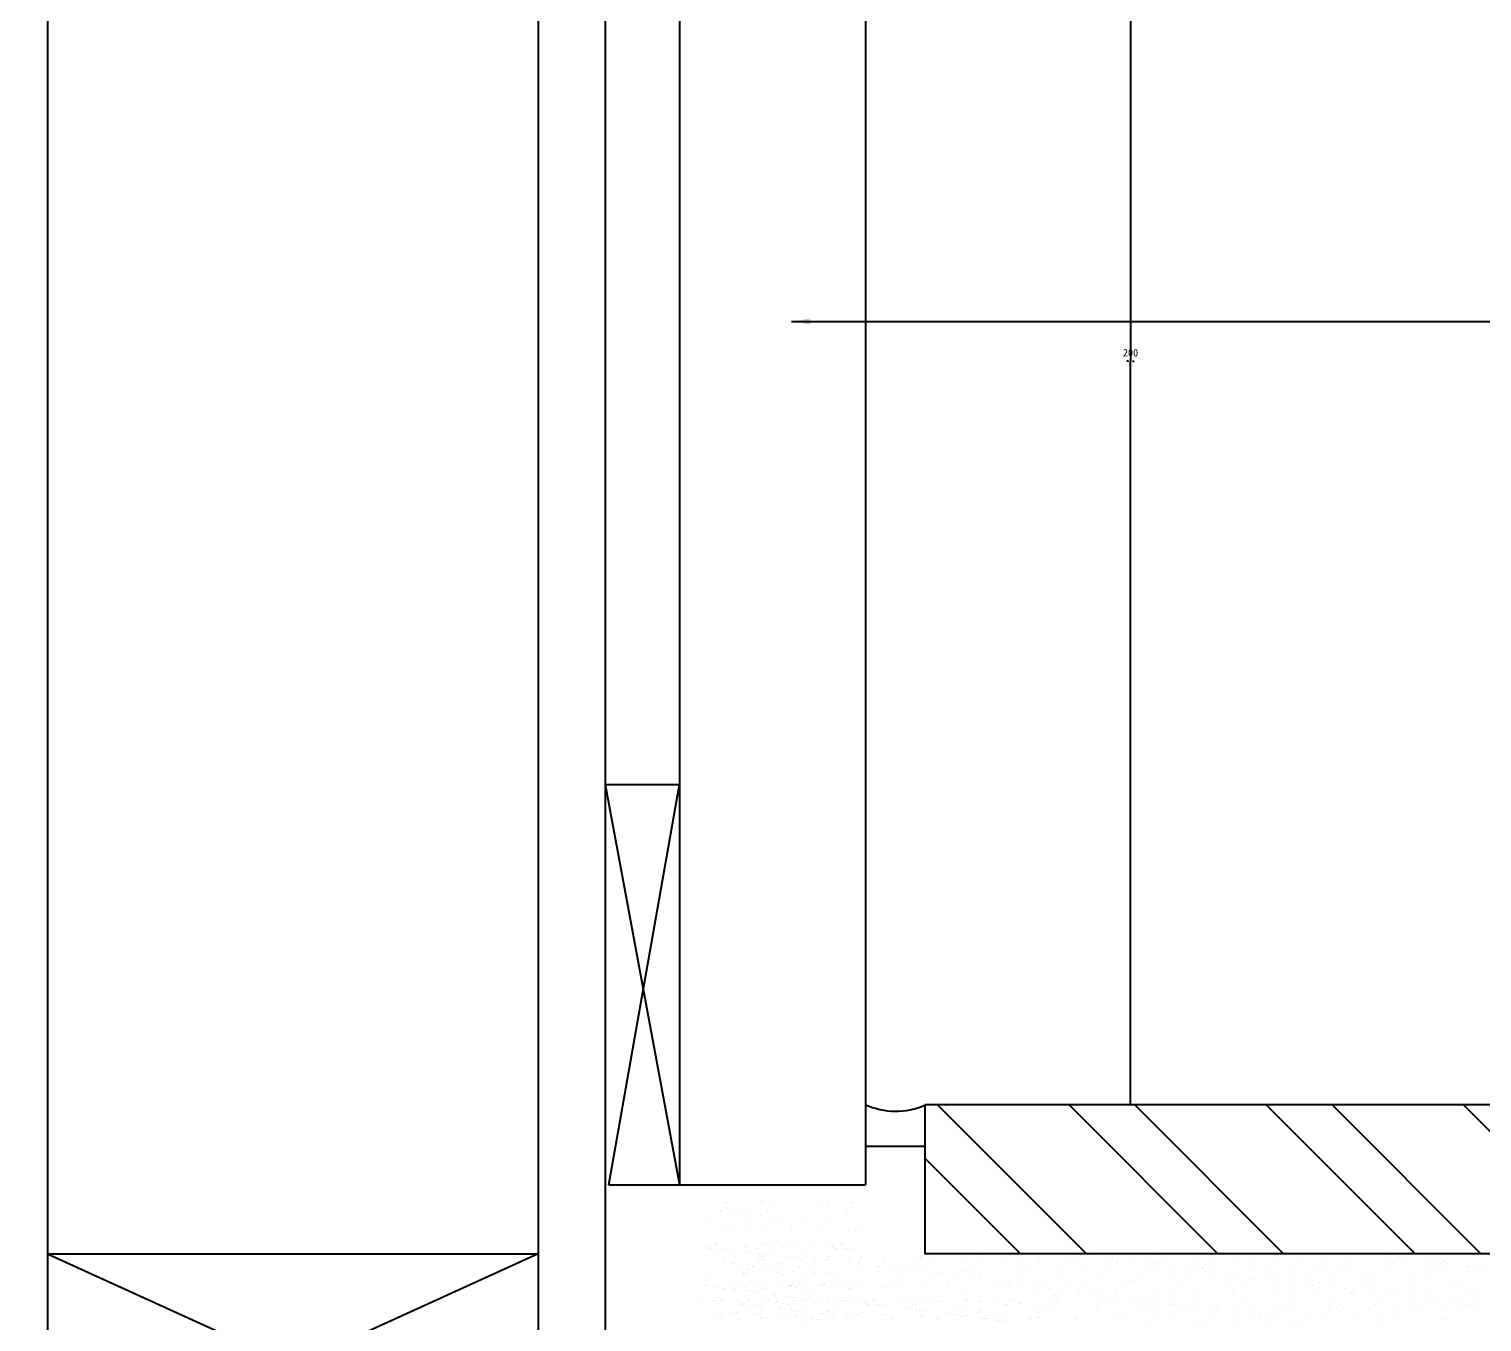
# Model space of a CAD drawing. Header units: metres. Extents: x -110103 to -108500, y -72902 to -71033.
# Drawn here: x -109729.6 to -109534.2, y -72644.2 to -72470.4 of the extents above; entities that cross this region are included whole.
import ezdxf

# ---------------------------------------------------------------- set-up
doc = ezdxf.new("R2010")
doc.units = ezdxf.units.M
for name, color, linetype in [('10', 8, 'Continuous'), ('10地线纹理填充', 8, 'Continuous'), ('15', 2, 'Continuous'), ('16', 3, 'Continuous'), ('17', 1, 'Continuous'), ('7', 7, 'Continuous')]:
    doc.layers.add(name, color=color, linetype=linetype)
doc.dimstyles.get("Standard").update_dxf_attribs({"dimtxt": 2.5, "dimasz": 2.5, "dimexe": 1.25, "dimexo": 0.625, "dimtad": 1, "dimcen": 2.5, "dimazin": 3, "dimtfac": 1, "dimtmove": 0, "dimatfit": 3})

# ---------------------------------------------------------------- blocks, each defined once
blk = doc.blocks.new('_CLOSEDFILLED')
at = {"color": 0, "linetype": 'BYBLOCK'}
blk.add_solid([(-1, 0.16), (0, 0), (-1, -0.16)], dxfattribs=at)
blk = doc.blocks.new('*D3')
for p, q in [((-109581.44, -72415.03), (-109581.44, -72515.03)), ((-109581.69, -72515.03), (-109581.94, -72515.03)), ((-109581.44, -72615.03), (-109581.44, -72515.03)), ((-109581.44, -72515.03), (-109581.44, -72515.03)), ((-109581.19, -72515.03), (-109580.94, -72515.03))]:
    blk.add_line(p, q)
at = {"layer": 'Defpoints'}
for p in [(-109581.44, -72415.03), (-109581.44, -72515.03), (-109581.44, -72615.03)]:
    blk.add_point(p, dxfattribs=at)
at = {"layer": '7', "xscale": 0.25, "yscale": 0.25}
blk.add_blockref('_CLOSEDFILLED', (-109581.44, -72515.03), dxfattribs=at)
at = {"layer": '7', "xscale": 0.25, "yscale": 0.25, "rotation": 180}
blk.add_blockref('_CLOSEDFILLED', (-109581.44, -72515.03), dxfattribs=at)
at = {"layer": '7', "insert": (-109581.44, -72513.905), "char_height": 1, "attachment_point": 5}
blk.add_mtext('200', dxfattribs=at)

msp = doc.modelspace()

# ---------------------------------------------------------------- hatches: boundary and pattern name
at = {"layer": '10'}
h = msp.add_hatch(dxfattribs=at)
h.set_pattern_fill('AN31C', scale=100)
h.set_pattern_definition([(45, (0, 0), (-224.5064, 224.5064), [])])
h.paths.add_polyline_path([(-109727.08, -71824.47), (-109727.08, -71691.29), (-109727.08, -71658.91), (-109881.35, -71658.91), (-109881.35, -71845.92), (-109851.35, -71863.24), (-109911.35, -71863.24), (-109881.35, -71880.56), (-109881.35, -72092.36), (-109727.08, -72092.36)])
h.paths.add_polyline_path([(-109727.08, -72192.66), (-109881.35, -72192.66), (-109881.35, -72404.46), (-109911.35, -72421.78), (-109851.35, -72421.78), (-109881.35, -72439.1), (-109881.35, -72712.73), (-109697.56, -72712.73), (-109680.24, -72742.73), (-109680.24, -72682.73), (-109662.92, -72712.73), (-109429.91, -72712.73), (-109429.91, -72665.03), (-109727.08, -72665.03), (-109727.08, -72605.11), (-109727.08, -72471.93), (-109727.08, -72437.66)])
h = msp.add_hatch(dxfattribs=at)
h.set_pattern_fill('ANSI33', scale=100)
h.paths.add_polyline_path([(-109642.08, -72623.28), (-109627.22, -72623.28), (-109627.22, -72625.75), (-109617.08, -72625.75), (-109617.08, -72415.03), (-109626.47, -72415.03), (-109626.47, -72423.21), (-109634.64, -72415.03), (-109642.08, -72415.03)])
at = {"layer": '10地线纹理填充'}
h = msp.add_hatch(dxfattribs=at)
h.set_pattern_fill('AR-SAND', scale=2)
h.paths.add_polyline_path([(-109617.21, -72625.03), (-109617.08, -72625.03), (-109617.08, -72620.59), (-109609.08, -72620.59), (-109609.08, -72639.54), (-109617.65, -72639.65)])

# ---------------------------------------------------------------- linework, layer by layer
for p, q in [((-109587.38, -72635.03), (-109607.38, -72615.03)), ((-109569.7, -72635.03), (-109589.7, -72615.03)), ((-109560.86, -72635.03), (-109580.86, -72615.03)), ((-109543.18, -72635.03), (-109563.18, -72615.03)), ((-109534.34, -72635.03), (-109554.34, -72615.03)), ((-109516.67, -72635.03), (-109536.67, -72615.03)), ((-109609.08, -72620.6), (-109617.08, -72620.6)), ((-109596.22, -72635.03), (-109609.08, -72622.17)), ((-109636.56, -72629.23), (-109636.56, -72629.23)), ((-109636.54, -72629.32), (-109636.54, -72629.32)), ((-109635.94, -72628.08), (-109635.94, -72628.08)), ((-109635.7, -72628.78), (-109635.7, -72628.78)), ((-109631.26, -72628.23), (-109631.26, -72628.23)), ((-109630.89, -72627.89), (-109630.89, -72627.89)), ((-109630.71, -72628.15), (-109630.71, -72628.15)), ((-109630.31, -72629.33), (-109630.31, -72629.33)), ((-109629.47, -72628.79), (-109629.47, -72628.79)), ((-109623.42, -72628.73), (-109623.42, -72628.73)), ((-109622.38, -72628.87), (-109622.38, -72628.87)), ((-109622.11, -72628.07), (-109622.11, -72628.07)), ((-109619.67, -72629.23), (-109619.67, -72629.23)), ((-109619.65, -72629.32), (-109619.65, -72629.32)), ((-109619.04, -72628.08), (-109619.04, -72628.08)), ((-109618.8, -72628.78), (-109618.8, -72628.78)), ((-109638.65, -72629.96), (-109638.65, -72629.96)), ((-109634.94, -72629.44), (-109634.94, -72629.44)), ((-109633.9, -72629.58), (-109633.9, -72629.58)), ((-109633.35, -72631.26), (-109633.35, -72631.26)), ((-109633.24, -72630.15), (-109633.24, -72630.15)), ((-109633, -72629.83), (-109633, -72629.83)), ((-109631.18, -72629.94), (-109631.18, -72629.94)), ((-109629.55, -72630.15), (-109629.55, -72630.15)), ((-109628.51, -72630.29), (-109628.51, -72630.29)), ((-109628.13, -72630.13), (-109628.13, -72630.13)), ((-109627.12, -72631.28), (-109627.12, -72631.28)), ((-109625.8, -72630.65), (-109625.8, -72630.65)), ((-109622.68, -72631.25), (-109622.68, -72631.25)), ((-109621.75, -72629.96), (-109621.75, -72629.96)), ((-109636.07, -72631.94), (-109636.07, -72631.94)), ((-109635.36, -72631.99), (-109635.36, -72631.99)), ((-109634.99, -72631.65), (-109634.99, -72631.65)), ((-109630.83, -72632), (-109630.83, -72632)), ((-109626.98, -72631.58), (-109626.98, -72631.58)), ((-109619.17, -72631.94), (-109619.17, -72631.94)), ((-109618.46, -72631.99), (-109618.46, -72631.99)), ((-109618.09, -72631.65), (-109618.09, -72631.65)), ((-109638.45, -72633.81), (-109638.45, -72633.81)), ((-109638.41, -72634.16), (-109638.41, -72634.16)), ((-109638.16, -72634.33), (-109638.16, -72634.33)), ((-109638.08, -72634.16), (-109638.08, -72634.16)), ((-109637.84, -72634.33), (-109637.84, -72634.33)), ((-109637.31, -72633.79), (-109637.31, -72633.79)), ((-109637.1, -72633.58), (-109637.1, -72633.58)), ((-109636.99, -72633.79), (-109636.99, -72633.79)), ((-109636.78, -72634.38), (-109636.78, -72634.38)), ((-109636.46, -72634.38), (-109636.46, -72634.38)), ((-109635.74, -72634.51), (-109635.74, -72634.51)), ((-109635.42, -72634.51), (-109635.42, -72634.51)), ((-109633.37, -72634), (-109633.37, -72634)), ((-109633.05, -72634), (-109633.05, -72634)), ((-109633.02, -72634.87), (-109633.02, -72634.87)), ((-109632.7, -72634.87), (-109632.7, -72634.87)), ((-109631.93, -72634.34), (-109631.93, -72634.34)), ((-109631.61, -72634.34), (-109631.61, -72634.34)), ((-109631.4, -72635.09), (-109631.4, -72635.09)), ((-109631.09, -72633.8), (-109631.09, -72633.8)), ((-109631.08, -72635.09), (-109631.08, -72635.09)), ((-109630.76, -72633.8), (-109630.76, -72633.8)), ((-109630.36, -72635.22), (-109630.36, -72635.22)), ((-109630.03, -72635.22), (-109630.03, -72635.22)), ((-109629.34, -72633.74), (-109629.34, -72633.74)), ((-109628.98, -72633.4), (-109628.98, -72633.4)), ((-109628.25, -72633.98), (-109628.25, -72633.98)), ((-109627.93, -72633.98), (-109627.93, -72633.98)), ((-109626.32, -72633.78), (-109626.32, -72633.78)), ((-109625.7, -72634.35), (-109625.7, -72634.35)), ((-109623.91, -72633.81), (-109623.91, -72633.81)), ((-109621.88, -72633.81), (-109621.88, -72633.81)), ((-109621.55, -72633.81), (-109621.55, -72633.81)), ((-109621.51, -72634.16), (-109621.51, -72634.16)), ((-109621.26, -72634.33), (-109621.26, -72634.33)), ((-109621.19, -72634.16), (-109621.19, -72634.16)), ((-109620.94, -72634.33), (-109620.94, -72634.33)), ((-109620.42, -72633.79), (-109620.42, -72633.79)), ((-109620.2, -72633.58), (-109620.2, -72633.58)), ((-109620.1, -72633.79), (-109620.1, -72633.79)), ((-109619.88, -72634.38), (-109619.88, -72634.38)), ((-109619.56, -72634.38), (-109619.56, -72634.38)), ((-109618.84, -72634.51), (-109618.84, -72634.51)), ((-109618.52, -72634.51), (-109618.52, -72634.51)), ((-109593.55, -72635.11), (-109593.55, -72635.11)), ((-109585.54, -72635.04), (-109585.54, -72635.04)), ((-109577.79, -72635.2), (-109577.79, -72635.2)), ((-109636.19, -72635.79), (-109636.19, -72635.79)), ((-109636, -72636.19), (-109636, -72636.19)), ((-109635.87, -72635.79), (-109635.87, -72635.79)), ((-109634.97, -72636.27), (-109634.97, -72636.27)), ((-109634.96, -72636.33), (-109634.96, -72636.33)), ((-109634.69, -72635.53), (-109634.69, -72635.53)), ((-109634.64, -72636.27), (-109634.64, -72636.27)), ((-109633.07, -72637.16), (-109633.07, -72637.16)), ((-109632.75, -72637.16), (-109632.75, -72637.16)), ((-109632.24, -72636.69), (-109632.24, -72636.69)), ((-109632.22, -72636.78), (-109632.22, -72636.78)), ((-109631.62, -72635.54), (-109631.62, -72635.54)), ((-109631.38, -72636.24), (-109631.38, -72636.24)), ((-109631.08, -72635.34), (-109631.08, -72635.34)), ((-109630.96, -72635.86), (-109630.96, -72635.86)), ((-109630.76, -72635.34), (-109630.76, -72635.34)), ((-109630.64, -72635.86), (-109630.64, -72635.86)), ((-109630.61, -72636.9), (-109630.61, -72636.9)), ((-109629.57, -72637.04), (-109629.57, -72637.04)), ((-109628.74, -72636.28), (-109628.74, -72636.28)), ((-109628.41, -72636.28), (-109628.41, -72636.28)), ((-109627.64, -72635.58), (-109627.64, -72635.58)), ((-109627.32, -72635.58), (-109627.32, -72635.58)), ((-109626.93, -72635.69), (-109626.93, -72635.69)), ((-109626.57, -72635.35), (-109626.57, -72635.35)), ((-109626.38, -72635.61), (-109626.38, -72635.61)), ((-109626.01, -72635.79), (-109626.01, -72635.79)), ((-109625.99, -72636.79), (-109625.99, -72636.79)), ((-109625.69, -72635.79), (-109625.69, -72635.79)), ((-109625.56, -72636.05), (-109625.56, -72636.05)), ((-109625.15, -72636.25), (-109625.15, -72636.25)), ((-109624.09, -72635.81), (-109624.09, -72635.81)), ((-109623.98, -72636.26), (-109623.98, -72636.26)), ((-109622.56, -72635.74), (-109622.56, -72635.74)), ((-109622.24, -72635.74), (-109622.24, -72635.74)), ((-109622.19, -72635.41), (-109622.19, -72635.41)), ((-109621.87, -72635.41), (-109621.87, -72635.41)), ((-109619.3, -72635.79), (-109619.3, -72635.79)), ((-109619.1, -72636.19), (-109619.1, -72636.19)), ((-109618.97, -72635.79), (-109618.97, -72635.79)), ((-109618.07, -72636.27), (-109618.07, -72636.27)), ((-109618.06, -72636.33), (-109618.06, -72636.33)), ((-109617.79, -72635.53), (-109617.79, -72635.53)), ((-109615.34, -72636.69), (-109615.34, -72636.69)), ((-109615.32, -72636.78), (-109615.32, -72636.78)), ((-109614.72, -72635.54), (-109614.72, -72635.54)), ((-109614.48, -72636.24), (-109614.48, -72636.24)), ((-109613.72, -72636.9), (-109613.72, -72636.9)), ((-109612.68, -72637.04), (-109612.68, -72637.04)), ((-109610.04, -72635.69), (-109610.04, -72635.69)), ((-109609.67, -72635.35), (-109609.67, -72635.35)), ((-109609.49, -72635.61), (-109609.49, -72635.61)), ((-109609.1, -72636.79), (-109609.1, -72636.79)), ((-109608.25, -72636.25), (-109608.25, -72636.25)), ((-109604.09, -72635.8), (-109604.09, -72635.8)), ((-109603.66, -72637.11), (-109603.66, -72637.11)), ((-109602.87, -72636.8), (-109602.87, -72636.8)), ((-109602.02, -72636.26), (-109602.02, -72636.26)), ((-109601.67, -72635.28), (-109601.67, -72635.28)), ((-109598.97, -72635.78), (-109598.97, -72635.78)), ((-109596.64, -72636.81), (-109596.64, -72636.81)), ((-109595.8, -72636.28), (-109595.8, -72636.28)), ((-109595.65, -72637.04), (-109595.65, -72637.04)), ((-109593.91, -72635.45), (-109593.91, -72635.45)), ((-109593.73, -72635.85), (-109593.73, -72635.85)), ((-109590.41, -72636.82), (-109590.41, -72636.82)), ((-109589.57, -72636.29), (-109589.57, -72636.29)), ((-109588.33, -72636.04), (-109588.33, -72636.04)), ((-109587.53, -72636.86), (-109587.53, -72636.86)), ((-109586.58, -72635.3), (-109586.58, -72635.3)), ((-109584.96, -72635.51), (-109584.96, -72635.51)), ((-109584.18, -72636.84), (-109584.18, -72636.84)), ((-109583.92, -72635.65), (-109583.92, -72635.65)), ((-109583.34, -72636.3), (-109583.34, -72636.3)), ((-109583.22, -72636.02), (-109583.22, -72636.02)), ((-109581.2, -72636.01), (-109581.2, -72636.01)), ((-109579.57, -72636.22), (-109579.57, -72636.22)), ((-109579.53, -72636.79), (-109579.53, -72636.79)), ((-109578.53, -72636.36), (-109578.53, -72636.36)), ((-109577.98, -72636.08), (-109577.98, -72636.08)), ((-109577.95, -72636.85), (-109577.95, -72636.85)), ((-109577.11, -72636.31), (-109577.11, -72636.31)), ((-109575.82, -72636.71), (-109575.82, -72636.71)), ((-109574.19, -72636.93), (-109574.19, -72636.93)), ((-109573.15, -72637.06), (-109573.15, -72637.06)), ((-109572.58, -72636.28), (-109572.58, -72636.28)), ((-109571.78, -72636.96), (-109571.78, -72636.96)), ((-109571.73, -72636.86), (-109571.73, -72636.86)), ((-109571.41, -72636.62), (-109571.41, -72636.62)), ((-109570.88, -72636.32), (-109570.88, -72636.32)), ((-109567.46, -72636.25), (-109567.46, -72636.25)), ((-109565.5, -72636.87), (-109565.5, -72636.87)), ((-109564.65, -72636.33), (-109564.65, -72636.33)), ((-109563.41, -72636.55), (-109563.41, -72636.55)), ((-109562.23, -72636.32), (-109562.23, -72636.32)), ((-109559.27, -72636.88), (-109559.27, -72636.88)), ((-109558.43, -72636.34), (-109558.43, -72636.34)), ((-109556.83, -72636.51), (-109556.83, -72636.51)), ((-109555.65, -72636.71), (-109555.65, -72636.71)), ((-109555.29, -72636.37), (-109555.29, -72636.37)), ((-109553.04, -72636.89), (-109553.04, -72636.89)), ((-109552.2, -72636.35), (-109552.2, -72636.35)), ((-109551.71, -72636.49), (-109551.71, -72636.49)), ((-109547.28, -72636.3), (-109547.28, -72636.3)), ((-109547.05, -72635.32), (-109547.05, -72635.32)), ((-109546.81, -72636.9), (-109546.81, -72636.9)), ((-109546.47, -72636.56), (-109546.47, -72636.56)), ((-109545.97, -72636.37), (-109545.97, -72636.37)), ((-109545.43, -72635.54), (-109545.43, -72635.54)), ((-109544.39, -72635.67), (-109544.39, -72635.67)), ((-109541.67, -72636.03), (-109541.67, -72636.03)), ((-109541.07, -72636.75), (-109541.07, -72636.75)), ((-109540.58, -72636.91), (-109540.58, -72636.91)), ((-109540.04, -72636.24), (-109540.04, -72636.24)), ((-109539.74, -72636.38), (-109539.74, -72636.38)), ((-109539.53, -72636.46), (-109539.53, -72636.46)), ((-109539.16, -72636.13), (-109539.16, -72636.13)), ((-109539, -72636.38), (-109539, -72636.38)), ((-109536.29, -72636.74), (-109536.29, -72636.74)), ((-109535.96, -72636.73), (-109535.96, -72636.73)), ((-109534.66, -72636.95), (-109534.66, -72636.95)), ((-109534.36, -72636.93), (-109534.36, -72636.93)), ((-109638.61, -72638.8), (-109638.61, -72638.8)), ((-109638.58, -72637.66), (-109638.58, -72637.66)), ((-109635.26, -72638.71), (-109635.26, -72638.71)), ((-109635.18, -72639.09), (-109635.18, -72639.09)), ((-109634.86, -72639.09), (-109634.86, -72639.09)), ((-109634.32, -72637.42), (-109634.32, -72637.42)), ((-109633.5, -72637.86), (-109633.5, -72637.86)), ((-109633.44, -72637.5), (-109633.44, -72637.5)), ((-109633.17, -72637.86), (-109633.17, -72637.86)), ((-109633.12, -72637.5), (-109633.12, -72637.5)), ((-109632.7, -72638.81), (-109632.7, -72638.81)), ((-109632.38, -72638.81), (-109632.38, -72638.81)), ((-109630.67, -72639.11), (-109630.67, -72639.11)), ((-109629.03, -72638.72), (-109629.03, -72638.72)), ((-109628.92, -72637.61), (-109628.92, -72637.61)), ((-109628.67, -72637.29), (-109628.67, -72637.29)), ((-109628.38, -72637.83), (-109628.38, -72637.83)), ((-109628.06, -72637.83), (-109628.06, -72637.83)), ((-109627.06, -72638.92), (-109627.06, -72638.92)), ((-109626.86, -72637.4), (-109626.86, -72637.4)), ((-109626.74, -72638.92), (-109626.74, -72638.92)), ((-109626.47, -72638.82), (-109626.47, -72638.82)), ((-109626.15, -72638.82), (-109626.15, -72638.82)), ((-109625.75, -72638.74), (-109625.75, -72638.74)), ((-109625.23, -72637.61), (-109625.23, -72637.61)), ((-109624.19, -72637.75), (-109624.19, -72637.75)), ((-109623.98, -72637.34), (-109623.98, -72637.34)), ((-109623.8, -72637.59), (-109623.8, -72637.59)), ((-109623.35, -72639.1), (-109623.35, -72639.1)), ((-109623.03, -72639.1), (-109623.03, -72639.1)), ((-109622.8, -72638.74), (-109622.8, -72638.74)), ((-109622.66, -72639.04), (-109622.66, -72639.04)), ((-109622.03, -72638.8), (-109622.03, -72638.8)), ((-109622, -72637.66), (-109622, -72637.66)), ((-109621.71, -72638.8), (-109621.71, -72638.8)), ((-109621.68, -72637.66), (-109621.68, -72637.66)), ((-109621.47, -72638.11), (-109621.47, -72638.11)), ((-109618.36, -72638.71), (-109618.36, -72638.71)), ((-109618.29, -72639.09), (-109618.29, -72639.09)), ((-109617.43, -72637.42), (-109617.43, -72637.42)), ((-109613.77, -72639.11), (-109613.77, -72639.11)), ((-109612.13, -72638.72), (-109612.13, -72638.72)), ((-109612.03, -72637.61), (-109612.03, -72637.61)), ((-109611.78, -72637.29), (-109611.78, -72637.29)), ((-109609.96, -72637.4), (-109609.96, -72637.4)), ((-109608.33, -72637.61), (-109608.33, -72637.61)), ((-109607.29, -72637.75), (-109607.29, -72637.75)), ((-109606.91, -72637.59), (-109606.91, -72637.59)), ((-109605.9, -72638.74), (-109605.9, -72638.74)), ((-109605.77, -72639.04), (-109605.77, -72639.04)), ((-109604.58, -72638.11), (-109604.58, -72638.11)), ((-109604.03, -72637.45), (-109604.03, -72637.45)), ((-109602.95, -72638.32), (-109602.95, -72638.32)), ((-109601.91, -72638.46), (-109601.91, -72638.46)), ((-109601.67, -72637.65), (-109601.67, -72637.65)), ((-109599.67, -72638.75), (-109599.67, -72638.75)), ((-109599.19, -72638.81), (-109599.19, -72638.81)), ((-109597.65, -72638.86), (-109597.65, -72638.86)), ((-109597.57, -72639.03), (-109597.57, -72639.03)), ((-109596.27, -72637.85), (-109596.27, -72637.85)), ((-109593.45, -72638.76), (-109593.45, -72638.76)), ((-109591.16, -72637.82), (-109591.16, -72637.82)), ((-109589.64, -72638.8), (-109589.64, -72638.8)), ((-109587.9, -72637.2), (-109587.9, -72637.2)), ((-109587.22, -72638.77), (-109587.22, -72638.77)), ((-109585.92, -72637.89), (-109585.92, -72637.89)), ((-109581.89, -72638.96), (-109581.89, -72638.96)), ((-109581.52, -72638.62), (-109581.52, -72638.62)), ((-109580.99, -72638.78), (-109580.99, -72638.78)), ((-109580.52, -72638.09), (-109580.52, -72638.09)), ((-109575.4, -72638.06), (-109575.4, -72638.06)), ((-109574.76, -72638.79), (-109574.76, -72638.79)), ((-109573.52, -72638.55), (-109573.52, -72638.55)), ((-109570.43, -72637.42), (-109570.43, -72637.42)), ((-109570.17, -72638.13), (-109570.17, -72638.13)), ((-109568.81, -72637.64), (-109568.81, -72637.64)), ((-109568.53, -72638.8), (-109568.53, -72638.8)), ((-109567.76, -72637.77), (-109567.76, -72637.77)), ((-109565.77, -72638.71), (-109565.77, -72638.71)), ((-109565.4, -72638.37), (-109565.4, -72638.37)), ((-109565.05, -72638.13), (-109565.05, -72638.13)), ((-109564.77, -72638.32), (-109564.77, -72638.32)), ((-109563.42, -72638.35), (-109563.42, -72638.35)), ((-109562.38, -72638.48), (-109562.38, -72638.48)), ((-109562.31, -72638.82), (-109562.31, -72638.82)), ((-109559.66, -72638.84), (-109559.66, -72638.84)), ((-109559.65, -72638.3), (-109559.65, -72638.3)), ((-109558.04, -72639.05), (-109558.04, -72639.05)), ((-109557.39, -72638.3), (-109557.39, -72638.3)), ((-109556.08, -72638.83), (-109556.08, -72638.83)), ((-109554.41, -72638.36), (-109554.41, -72638.36)), ((-109549.85, -72638.84), (-109549.85, -72638.84)), ((-109549.64, -72638.47), (-109549.64, -72638.47)), ((-109549.27, -72638.13), (-109549.27, -72638.13)), ((-109549.01, -72638.56), (-109549.01, -72638.56)), ((-109543.9, -72638.53), (-109543.9, -72638.53)), ((-109543.62, -72638.85), (-109543.62, -72638.85)), ((-109541.27, -72638.06), (-109541.27, -72638.06)), ((-109538.66, -72638.6), (-109538.66, -72638.6)), ((-109537.39, -72638.86), (-109537.39, -72638.86)), ((-109638.62, -72639.31), (-109638.62, -72639.31)), ((-109638.3, -72639.31), (-109638.3, -72639.31)), ((-109637.58, -72639.45), (-109637.58, -72639.45)), ((-109637.26, -72639.45), (-109637.26, -72639.45)), ((-109637.17, -72640.92), (-109637.17, -72640.92)), ((-109636.85, -72640.92), (-109636.85, -72640.92)), ((-109636.32, -72639.64), (-109636.32, -72639.64)), ((-109636, -72639.64), (-109636, -72639.64)), ((-109634.87, -72639.81), (-109634.87, -72639.81)), ((-109634.55, -72639.81), (-109634.55, -72639.81)), ((-109633.54, -72639.35), (-109633.54, -72639.35)), ((-109633.24, -72640.02), (-109633.24, -72640.02)), ((-109633.22, -72639.35), (-109633.22, -72639.35)), ((-109632.92, -72640.02), (-109632.92, -72640.02)), ((-109632.77, -72641.04), (-109632.77, -72641.04)), ((-109632.2, -72640.16), (-109632.2, -72640.16)), ((-109631.88, -72640.16), (-109631.88, -72640.16)), ((-109631.74, -72639.4), (-109631.74, -72639.4)), ((-109631.08, -72639.71), (-109631.08, -72639.71)), ((-109631.03, -72639.45), (-109631.03, -72639.45)), ((-109630.76, -72639.71), (-109630.76, -72639.71)), ((-109629.48, -72640.52), (-109629.48, -72640.52)), ((-109629.17, -72640.85), (-109629.17, -72640.85)), ((-109629.16, -72640.52), (-109629.16, -72640.52)), ((-109628.85, -72640.85), (-109628.85, -72640.85)), ((-109627.86, -72640.73), (-109627.86, -72640.73)), ((-109627.54, -72640.73), (-109627.54, -72640.73)), ((-109627.43, -72639.25), (-109627.43, -72639.25)), ((-109627.32, -72639.36), (-109627.32, -72639.36)), ((-109627.11, -72639.25), (-109627.11, -72639.25)), ((-109626.99, -72639.36), (-109626.99, -72639.36)), ((-109626.82, -72640.87), (-109626.82, -72640.87)), ((-109626.51, -72639.46), (-109626.51, -72639.46)), ((-109626.49, -72640.87), (-109626.49, -72640.87)), ((-109626.34, -72639.5), (-109626.34, -72639.5)), ((-109625.97, -72639.16), (-109625.97, -72639.16)), ((-109625.68, -72639.9), (-109625.68, -72639.9)), ((-109624.65, -72640.87), (-109624.65, -72640.87)), ((-109624.22, -72639.67), (-109624.22, -72639.67)), ((-109622.88, -72639.33), (-109622.88, -72639.33)), ((-109622.55, -72639.33), (-109622.55, -72639.33)), ((-109621.73, -72639.31), (-109621.73, -72639.31)), ((-109621.41, -72639.31), (-109621.41, -72639.31)), ((-109620.69, -72639.45), (-109620.69, -72639.45)), ((-109620.37, -72639.45), (-109620.37, -72639.45)), ((-109620.28, -72640.92), (-109620.28, -72640.92)), ((-109619.96, -72640.92), (-109619.96, -72640.92)), ((-109619.42, -72639.64), (-109619.42, -72639.64)), ((-109619.1, -72639.64), (-109619.1, -72639.64)), ((-109615.88, -72641.04), (-109615.88, -72641.04)), ((-109614.85, -72639.4), (-109614.85, -72639.4)), ((-109614.14, -72639.45), (-109614.14, -72639.45)), ((-109609.61, -72639.46), (-109609.61, -72639.46)), ((-109607.76, -72640.87), (-109607.76, -72640.87)), ((-109604.21, -72639.66), (-109604.21, -72639.66)), ((-109599.75, -72640.8), (-109599.75, -72640.8)), ((-109599.1, -72639.63), (-109599.1, -72639.63)), ((-109598.01, -72639.2), (-109598.01, -72639.2)), ((-109596.53, -72639.17), (-109596.53, -72639.17)), ((-109593.86, -72639.7), (-109593.86, -72639.7)), ((-109593.81, -72639.52), (-109593.81, -72639.52)), ((-109592.18, -72639.74), (-109592.18, -72639.74)), ((-109592, -72640.96), (-109592, -72640.96)), ((-109591.63, -72640.62), (-109591.63, -72640.62)), ((-109591.14, -72639.87), (-109591.14, -72639.87)), ((-109588.46, -72639.89), (-109588.46, -72639.89)), ((-109588.43, -72640.23), (-109588.43, -72640.23)), ((-109586.8, -72640.45), (-109586.8, -72640.45)), ((-109585.76, -72640.58), (-109585.76, -72640.58)), ((-109583.63, -72640.55), (-109583.63, -72640.55)), ((-109583.34, -72639.87), (-109583.34, -72639.87)), ((-109583.04, -72640.94), (-109583.04, -72640.94)), ((-109578.11, -72639.94), (-109578.11, -72639.94)), ((-109575.88, -72640.71), (-109575.88, -72640.71)), ((-109575.51, -72640.37), (-109575.51, -72640.37)), ((-109572.71, -72640.13), (-109572.71, -72640.13)), ((-109567.59, -72640.11), (-109567.59, -72640.11)), ((-109567.51, -72640.31), (-109567.51, -72640.31)), ((-109562.35, -72640.17), (-109562.35, -72640.17)), ((-109559.75, -72640.47), (-109559.75, -72640.47)), ((-109559.39, -72640.13), (-109559.39, -72640.13)), ((-109557, -72639.19), (-109557, -72639.19)), ((-109556.95, -72640.37), (-109556.95, -72640.37)), ((-109554.28, -72639.55), (-109554.28, -72639.55)), ((-109552.66, -72639.76), (-109552.66, -72639.76)), ((-109551.84, -72640.34), (-109551.84, -72640.34)), ((-109551.61, -72639.9), (-109551.61, -72639.9)), ((-109551.38, -72640.06), (-109551.38, -72640.06)), ((-109548.9, -72640.26), (-109548.9, -72640.26)), ((-109547.27, -72640.47), (-109547.27, -72640.47)), ((-109546.6, -72640.41), (-109546.6, -72640.41)), ((-109546.23, -72640.61), (-109546.23, -72640.61)), ((-109543.63, -72640.22), (-109543.63, -72640.22)), ((-109543.51, -72640.97), (-109543.51, -72640.97)), ((-109543.26, -72639.88), (-109543.26, -72639.88)), ((-109541.2, -72640.6), (-109541.2, -72640.6)), ((-109536.08, -72640.58), (-109536.08, -72640.58)), ((-109535.26, -72639.81), (-109535.26, -72639.81)), ((-109638.9, -72641.24), (-109638.9, -72641.24)), ((-109637.54, -72641.26), (-109637.54, -72641.26)), ((-109637.22, -72641.26), (-109637.22, -72641.26)), ((-109636.58, -72641.28), (-109636.58, -72641.28)), ((-109636.48, -72641.27), (-109636.48, -72641.27)), ((-109636.26, -72641.28), (-109636.26, -72641.28)), ((-109634.76, -72642.87), (-109634.76, -72642.87)), ((-109634.45, -72641.27), (-109634.45, -72641.27)), ((-109634.44, -72642.87), (-109634.44, -72642.87)), ((-109634.13, -72641.27), (-109634.13, -72641.27)), ((-109634.08, -72641.62), (-109634.08, -72641.62)), ((-109633.83, -72641.79), (-109633.83, -72641.79)), ((-109633.76, -72641.62), (-109633.76, -72641.62)), ((-109633.62, -72641.71), (-109633.62, -72641.71)), ((-109633.51, -72641.79), (-109633.51, -72641.79)), ((-109633.3, -72641.71), (-109633.3, -72641.71)), ((-109632.99, -72641.25), (-109632.99, -72641.25)), ((-109632.67, -72641.25), (-109632.67, -72641.25)), ((-109632.46, -72641.84), (-109632.46, -72641.84)), ((-109632.14, -72641.84), (-109632.14, -72641.84)), ((-109631.53, -72643.01), (-109631.53, -72643.01)), ((-109631.42, -72641.97), (-109631.42, -72641.97)), ((-109631.21, -72643.01), (-109631.21, -72643.01)), ((-109631.16, -72642.67), (-109631.16, -72642.67)), ((-109631.1, -72641.97), (-109631.1, -72641.97)), ((-109630.84, -72642.67), (-109630.84, -72642.67)), ((-109630.35, -72641.29), (-109630.35, -72641.29)), ((-109630.03, -72641.29), (-109630.03, -72641.29)), ((-109629.05, -72641.47), (-109629.05, -72641.47)), ((-109628.73, -72641.47), (-109628.73, -72641.47)), ((-109628.7, -72642.33), (-109628.7, -72642.33)), ((-109628.51, -72641.69), (-109628.51, -72641.69)), ((-109628.38, -72642.33), (-109628.38, -72642.33)), ((-109628.18, -72641.69), (-109628.18, -72641.69)), ((-109627.61, -72641.8), (-109627.61, -72641.8)), ((-109627.28, -72641.8), (-109627.28, -72641.8)), ((-109627.07, -72642.55), (-109627.07, -72642.55)), ((-109626.76, -72641.26), (-109626.76, -72641.26)), ((-109626.76, -72642.8), (-109626.76, -72642.8)), ((-109626.75, -72642.55), (-109626.75, -72642.55)), ((-109626.44, -72641.26), (-109626.44, -72641.26)), ((-109626.44, -72642.8), (-109626.44, -72642.8)), ((-109626.03, -72642.68), (-109626.03, -72642.68)), ((-109625.71, -72642.68), (-109625.71, -72642.68)), ((-109625.59, -72641.27), (-109625.59, -72641.27)), ((-109625.02, -72641.2), (-109625.02, -72641.2)), ((-109623.93, -72641.44), (-109623.93, -72641.44)), ((-109623.61, -72641.44), (-109623.61, -72641.44)), ((-109623.32, -72643.04), (-109623.32, -72643.04)), ((-109623, -72643.04), (-109623, -72643.04)), ((-109622.39, -72642.85), (-109622.39, -72642.85)), ((-109622.13, -72641.52), (-109622.13, -72641.52)), ((-109622.06, -72642.85), (-109622.06, -72642.85)), ((-109622, -72641.24), (-109622, -72641.24)), ((-109621.81, -72641.52), (-109621.81, -72641.52)), ((-109621.38, -72641.81), (-109621.38, -72641.81)), ((-109620.65, -72641.26), (-109620.65, -72641.26)), ((-109620.32, -72641.26), (-109620.32, -72641.26)), ((-109619.68, -72641.28), (-109619.68, -72641.28)), ((-109619.58, -72641.27), (-109619.58, -72641.27)), ((-109619.36, -72641.28), (-109619.36, -72641.28)), ((-109617.87, -72642.87), (-109617.87, -72642.87)), ((-109617.55, -72641.27), (-109617.55, -72641.27)), ((-109617.55, -72642.87), (-109617.55, -72642.87)), ((-109617.23, -72641.27), (-109617.23, -72641.27)), ((-109617.19, -72641.62), (-109617.19, -72641.62)), ((-109616.94, -72641.79), (-109616.94, -72641.79)), ((-109616.87, -72641.62), (-109616.87, -72641.62)), ((-109616.62, -72641.79), (-109616.62, -72641.79)), ((-109616.1, -72641.25), (-109616.1, -72641.25)), ((-109615.77, -72641.25), (-109615.77, -72641.25)), ((-109615.56, -72641.84), (-109615.56, -72641.84)), ((-109615.24, -72641.84), (-109615.24, -72641.84)), ((-109614.52, -72641.97), (-109614.52, -72641.97)), ((-109614.2, -72641.97), (-109614.2, -72641.97)), ((-109612.15, -72641.47), (-109612.15, -72641.47)), ((-109611.83, -72641.47), (-109611.83, -72641.47)), ((-109611.8, -72642.33), (-109611.8, -72642.33)), ((-109611.48, -72642.33), (-109611.48, -72642.33)), ((-109610.71, -72641.8), (-109610.71, -72641.8)), ((-109610.39, -72641.8), (-109610.39, -72641.8)), ((-109610.18, -72642.55), (-109610.18, -72642.55)), ((-109609.87, -72641.26), (-109609.87, -72641.26)), ((-109609.87, -72642.8), (-109609.87, -72642.8)), ((-109609.86, -72642.55), (-109609.86, -72642.55)), ((-109609.55, -72641.26), (-109609.55, -72641.26)), ((-109609.54, -72642.8), (-109609.54, -72642.8)), ((-109609.14, -72642.68), (-109609.14, -72642.68)), ((-109608.82, -72642.68), (-109608.82, -72642.68)), ((-109608.13, -72641.2), (-109608.13, -72641.2)), ((-109607.03, -72641.44), (-109607.03, -72641.44)), ((-109606.71, -72641.44), (-109606.71, -72641.44)), ((-109606.42, -72643.04), (-109606.42, -72643.04)), ((-109606.1, -72643.04), (-109606.1, -72643.04)), ((-109604.48, -72641.81), (-109604.48, -72641.81)), ((-109604.16, -72641.81), (-109604.16, -72641.81)), ((-109603.64, -72641.27), (-109603.64, -72641.27)), ((-109603.32, -72641.27), (-109603.32, -72641.27)), ((-109602.11, -72642.96), (-109602.11, -72642.96)), ((-109601.8, -72641.51), (-109601.8, -72641.51)), ((-109601.79, -72642.96), (-109601.79, -72642.96)), ((-109601.74, -72642.62), (-109601.74, -72642.62)), ((-109601.48, -72641.51), (-109601.48, -72641.51)), ((-109601.42, -72642.62), (-109601.42, -72642.62)), ((-109598.25, -72641.82), (-109598.25, -72641.82)), ((-109597.93, -72641.82), (-109597.93, -72641.82)), ((-109597.41, -72641.28), (-109597.41, -72641.28)), ((-109597.09, -72641.28), (-109597.09, -72641.28)), ((-109596.4, -72641.7), (-109596.4, -72641.7)), ((-109596.08, -72641.7), (-109596.08, -72641.7)), ((-109593.74, -72642.55), (-109593.74, -72642.55)), ((-109593.42, -72642.55), (-109593.42, -72642.55)), ((-109592.03, -72641.83), (-109592.03, -72641.83)), ((-109591.28, -72641.68), (-109591.28, -72641.68)), ((-109591.18, -72641.3), (-109591.18, -72641.3)), ((-109586.05, -72641.74), (-109586.05, -72641.74)), ((-109585.99, -72642.71), (-109585.99, -72642.71)), ((-109585.8, -72641.84), (-109585.8, -72641.84)), ((-109585.62, -72642.38), (-109585.62, -72642.38)), ((-109584.95, -72641.31), (-109584.95, -72641.31)), ((-109581.42, -72641.15), (-109581.42, -72641.15)), ((-109580.64, -72641.94), (-109580.64, -72641.94)), ((-109580.38, -72641.29), (-109580.38, -72641.29)), ((-109579.57, -72641.86), (-109579.57, -72641.86)), ((-109578.73, -72641.32), (-109578.73, -72641.32)), ((-109577.66, -72641.65), (-109577.66, -72641.65)), ((-109577.62, -72642.31), (-109577.62, -72642.31)), ((-109576.03, -72641.86), (-109576.03, -72641.86)), ((-109575.53, -72641.91), (-109575.53, -72641.91)), ((-109574.99, -72642), (-109574.99, -72642)), ((-109573.34, -72641.87), (-109573.34, -72641.87)), ((-109572.5, -72641.33), (-109572.5, -72641.33)), ((-109572.28, -72642.36), (-109572.28, -72642.36)), ((-109570.65, -72642.57), (-109570.65, -72642.57)), ((-109570.29, -72641.98), (-109570.29, -72641.98)), ((-109569.87, -72642.47), (-109569.87, -72642.47)), ((-109569.61, -72642.71), (-109569.61, -72642.71)), ((-109569.5, -72642.13), (-109569.5, -72642.13)), ((-109567.11, -72641.88), (-109567.11, -72641.88)), ((-109566.27, -72641.34), (-109566.27, -72641.34)), ((-109564.89, -72642.18), (-109564.89, -72642.18)), ((-109561.49, -72642.06), (-109561.49, -72642.06)), ((-109560.88, -72641.89), (-109560.88, -72641.89)), ((-109560.04, -72641.35), (-109560.04, -72641.35)), ((-109559.78, -72642.15), (-109559.78, -72642.15)), ((-109554.66, -72641.9), (-109554.66, -72641.9)), ((-109554.54, -72642.22), (-109554.54, -72642.22)), ((-109553.81, -72641.36), (-109553.81, -72641.36)), ((-109553.74, -72642.22), (-109553.74, -72642.22)), ((-109553.37, -72641.88), (-109553.37, -72641.88)), ((-109549.14, -72642.41), (-109549.14, -72642.41)), ((-109548.43, -72641.91), (-109548.43, -72641.91)), ((-109547.58, -72641.37), (-109547.58, -72641.37)), ((-109545.37, -72641.82), (-109545.37, -72641.82)), ((-109544.02, -72642.39), (-109544.02, -72642.39)), ((-109542.2, -72641.92), (-109542.2, -72641.92)), ((-109541.89, -72641.18), (-109541.89, -72641.18)), ((-109541.36, -72641.39), (-109541.36, -72641.39)), ((-109540.85, -72641.32), (-109540.85, -72641.32)), ((-109538.79, -72642.46), (-109538.79, -72642.46)), ((-109538.13, -72641.68), (-109538.13, -72641.68)), ((-109537.62, -72641.98), (-109537.62, -72641.98)), ((-109537.25, -72641.64), (-109537.25, -72641.64)), ((-109536.5, -72641.89), (-109536.5, -72641.89)), ((-109535.97, -72641.93), (-109535.97, -72641.93)), ((-109535.46, -72642.03), (-109535.46, -72642.03)), ((-109535.13, -72641.4), (-109535.13, -72641.4)), ((-109636.66, -72643.27), (-109636.66, -72643.27)), ((-109636.55, -72643.72), (-109636.55, -72643.72)), ((-109636.44, -72643.5), (-109636.44, -72643.5)), ((-109636.12, -72643.5), (-109636.12, -72643.5)), ((-109635.13, -72643.2), (-109635.13, -72643.2)), ((-109634.81, -72643.2), (-109634.81, -72643.2)), ((-109634.32, -72643.82), (-109634.32, -72643.82)), ((-109633.99, -72643.82), (-109633.99, -72643.82)), ((-109631.87, -72643.25), (-109631.87, -72643.25)), ((-109631.55, -72643.25), (-109631.55, -72643.25)), ((-109631.21, -72643.56), (-109631.21, -72643.56)), ((-109630.89, -72643.56), (-109630.89, -72643.56)), ((-109630.64, -72643.73), (-109630.64, -72643.73)), ((-109630.32, -72643.73), (-109630.32, -72643.73)), ((-109628.09, -72643.83), (-109628.09, -72643.83)), ((-109627.77, -72643.83), (-109627.77, -72643.83)), ((-109626.64, -72643.32), (-109626.64, -72643.32)), ((-109626.31, -72643.32), (-109626.31, -72643.32)), ((-109625.81, -72643.76), (-109625.81, -72643.76)), ((-109624.88, -72644.03), (-109624.88, -72644.03)), ((-109624.41, -72643.74), (-109624.41, -72643.74)), ((-109624.34, -72643.52), (-109624.34, -72643.52)), ((-109624.09, -72643.74), (-109624.09, -72643.74)), ((-109623.65, -72643.81), (-109623.65, -72643.81)), ((-109623.33, -72643.81), (-109623.33, -72643.81)), ((-109621.69, -72643.26), (-109621.69, -72643.26)), ((-109621.37, -72643.26), (-109621.37, -72643.26)), ((-109621.23, -72643.51), (-109621.23, -72643.51)), ((-109619.77, -72643.27), (-109619.77, -72643.27)), ((-109619.65, -72643.72), (-109619.65, -72643.72)), ((-109619.55, -72643.5), (-109619.55, -72643.5)), ((-109619.23, -72643.5), (-109619.23, -72643.5)), ((-109618.24, -72643.2), (-109618.24, -72643.2)), ((-109617.92, -72643.2), (-109617.92, -72643.2)), ((-109614.97, -72643.25), (-109614.97, -72643.25)), ((-109614.65, -72643.25), (-109614.65, -72643.25)), ((-109613.75, -72643.73), (-109613.75, -72643.73)), ((-109613.42, -72643.73), (-109613.42, -72643.73)), ((-109609.74, -72643.32), (-109609.74, -72643.32)), ((-109609.42, -72643.32), (-109609.42, -72643.32)), ((-109607.52, -72643.74), (-109607.52, -72643.74)), ((-109607.2, -72643.74), (-109607.2, -72643.74)), ((-109604.8, -72643.26), (-109604.8, -72643.26)), ((-109604.47, -72643.26), (-109604.47, -72643.26)), ((-109604.34, -72643.51), (-109604.34, -72643.51)), ((-109604.02, -72643.51), (-109604.02, -72643.51)), ((-109603.75, -72643.39), (-109603.75, -72643.39)), ((-109603.43, -72643.39), (-109603.43, -72643.39)), ((-109601.29, -72643.76), (-109601.29, -72643.76)), ((-109601.04, -72643.75), (-109601.04, -72643.75)), ((-109600.97, -72643.76), (-109600.97, -72643.76)), ((-109600.72, -72643.75), (-109600.72, -72643.75)), ((-109599.41, -72643.96), (-109599.41, -72643.96)), ((-109599.22, -72643.49), (-109599.22, -72643.49)), ((-109599.09, -72643.96), (-109599.09, -72643.96)), ((-109598.9, -72643.49), (-109598.9, -72643.49)), ((-109598.37, -72644.1), (-109598.37, -72644.1)), ((-109598.05, -72644.1), (-109598.05, -72644.1)), ((-109595.06, -72643.77), (-109595.06, -72643.77)), ((-109594.74, -72643.77), (-109594.74, -72643.77)), ((-109593.99, -72643.55), (-109593.99, -72643.55)), ((-109593.66, -72643.55), (-109593.66, -72643.55)), ((-109588.83, -72643.78), (-109588.83, -72643.78)), ((-109588.58, -72643.75), (-109588.58, -72643.75)), ((-109583.47, -72643.72), (-109583.47, -72643.72)), ((-109582.61, -72643.79), (-109582.61, -72643.79)), ((-109579.61, -72644.13), (-109579.61, -72644.13)), ((-109578.23, -72643.79), (-109578.23, -72643.79)), ((-109576.38, -72643.8), (-109576.38, -72643.8)), ((-109572.83, -72643.98), (-109572.83, -72643.98)), ((-109571.61, -72644.06), (-109571.61, -72644.06)), ((-109570.15, -72643.81), (-109570.15, -72643.81)), ((-109567.71, -72643.96), (-109567.71, -72643.96)), ((-109566.89, -72643.07), (-109566.89, -72643.07)), ((-109565.27, -72643.28), (-109565.27, -72643.28)), ((-109564.23, -72643.42), (-109564.23, -72643.42)), ((-109563.92, -72643.82), (-109563.92, -72643.82)), ((-109563.48, -72643.88), (-109563.48, -72643.88)), ((-109562.48, -72644.03), (-109562.48, -72644.03)), ((-109561.51, -72643.78), (-109561.51, -72643.78)), ((-109559.88, -72643.99), (-109559.88, -72643.99)), ((-109558.84, -72644.13), (-109558.84, -72644.13)), ((-109557.69, -72643.83), (-109557.69, -72643.83)), ((-109555.48, -72643.82), (-109555.48, -72643.82)), ((-109551.46, -72643.85), (-109551.46, -72643.85)), ((-109547.73, -72643.98), (-109547.73, -72643.98)), ((-109547.36, -72643.64), (-109547.36, -72643.64)), ((-109545.24, -72643.86), (-109545.24, -72643.86)), ((-109539.36, -72643.57), (-109539.36, -72643.57)), ((-109539.01, -72643.87), (-109539.01, -72643.87))]:
    msp.add_line(p, q, dxfattribs=at)
msp.add_arc((-109613.04, -72605.93), 9.93, 245.95, 293.48, dxfattribs=at)
at = {"layer": '15'}
for p, q in [((-109642.08, -72415.03), (-109642.08, -72625.75)), ((-109617.08, -72415.03), (-109617.08, -72625.75)), ((-109429.91, -72615.03), (-109609.08, -72615.03)), ((-109609.08, -72615.03), (-109609.08, -72635.03)), ((-109642.08, -72625.75), (-109617.08, -72625.75)), ((-109429.91, -72635.03), (-109609.08, -72635.03))]:
    msp.add_line(p, q, dxfattribs=at)
at = {"layer": '16'}
for p, q in [((-109661.08, -72192.66), (-109661.08, -72665.03)), ((-109652.08, -72415.03), (-109652.08, -72665.03)), ((-109652.08, -72571.95), (-109642.08, -72571.95)), ((-109652.08, -72571.95), (-109642.08, -72625.75)), ((-109651.58, -72625.75), (-109642.08, -72571.95)), ((-109642.08, -72586.47), (-109642.08, -72625.75)), ((-109651.58, -72625.75), (-109642.08, -72625.75)), ((-109661.08, -72635.03), (-109727.08, -72665.03)), ((-109727.08, -72635.03), (-109661.08, -72665.03)), ((-109727.08, -72635.03), (-109661.08, -72635.03))]:
    msp.add_line(p, q, dxfattribs=at)
at = {"layer": '17'}
for p, q in [((-109727.08, -72437.66), (-109727.08, -72593.73)), ((-109727.08, -72471.93), (-109727.08, -72644.19)), ((-109727.08, -72605.11), (-109727.08, -72665.03))]:
    msp.add_line(p, q, dxfattribs=at)

# ---------------------------------------------------------------- dimensions: what is measured, and where the dimension line sits
at = {"layer": '7'}
dim = msp.add_linear_dim(base=(-109581.44, -72515.03), p1=(-109581.44, -72415.03), p2=(-109581.44, -72615.03), text='200', dimstyle='Standard', dxfattribs=at)
dim.commit()
dim.dimension.update_dxf_attribs({"geometry": '*D3', "text_midpoint": (-109581.44, -72513.905)})

# ---------------------------------------------------------------- leaders
msp.add_leader([(-109627.01, -72509.69), (-109351.87, -72509.69)], dimstyle='Standard', dxfattribs=at)

doc.saveas('drawing.dxf')
